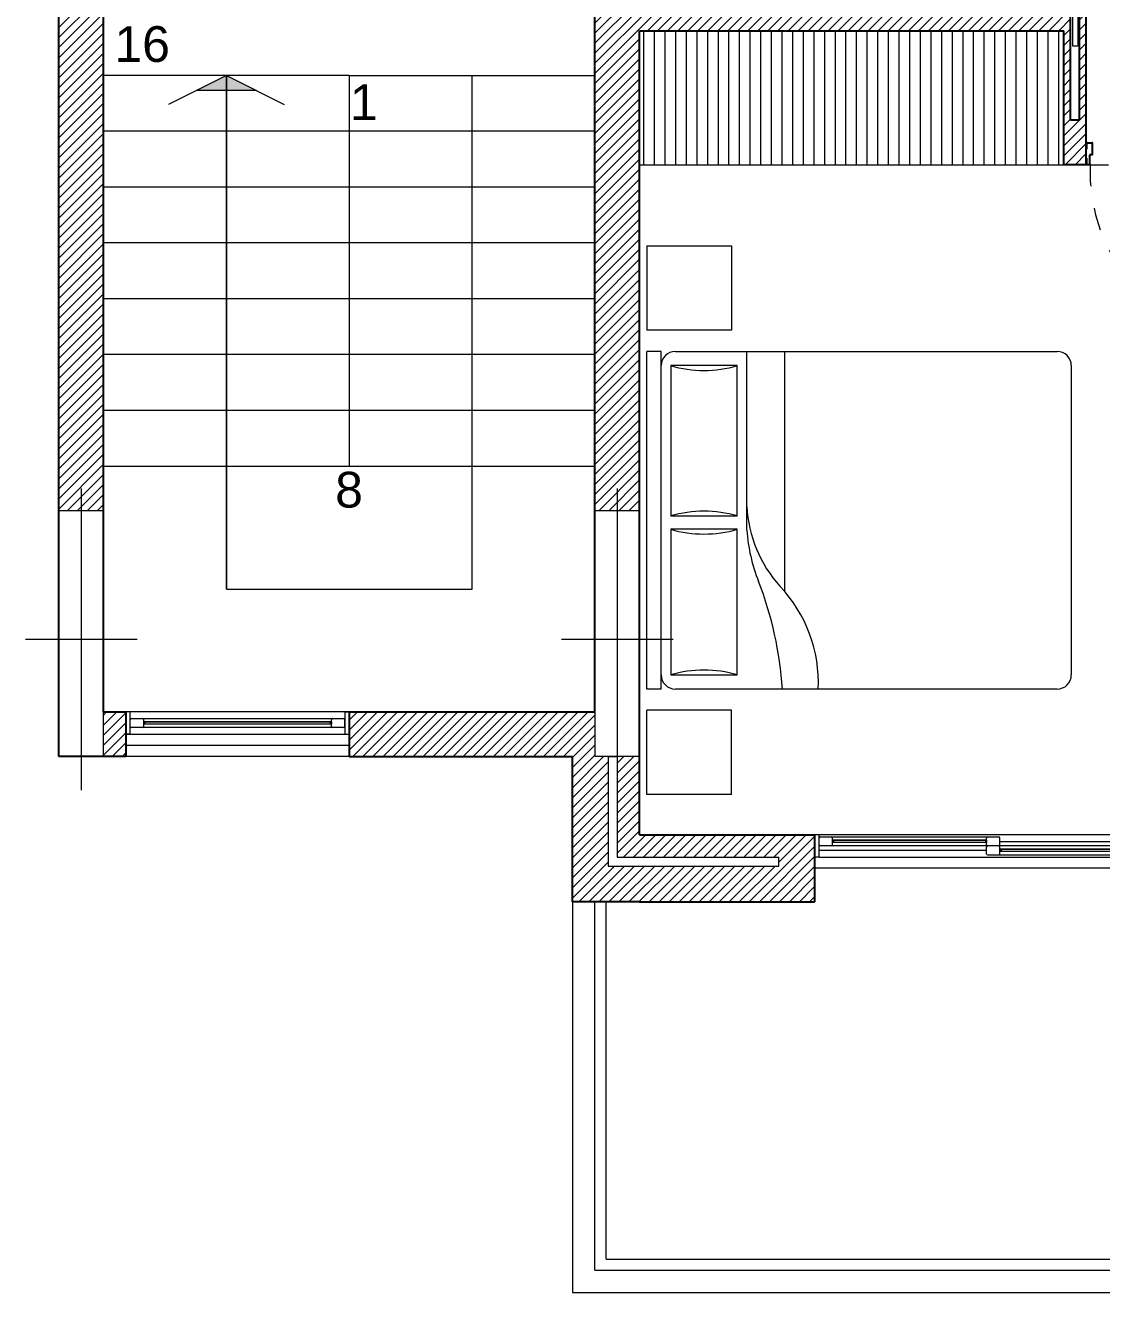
# Model space of a CAD drawing. Header units: millimetres. Extents: x 5985 to 6342, y 1020 to 1088.
# Drawn here: x 6194.04 to 6198.86, y 1068.68 to 1074.36 of the extents above; entities that cross this region are included whole.
import ezdxf

# ---------------------------------------------------------------- set-up
doc = ezdxf.new("R2010")
doc.units = ezdxf.units.MM
doc.linetypes.add('JIS_02_0.7', pattern=[1.35, 0.75, -0.6])
for name, color, linetype, lineweight in [('03_CIVIL EXIST A DECLARAR', 6, 'Continuous', 15), ('07_CIVIL VISTAS MEDIA', 251, 'Continuous', 5), ('08_CIVIL VISTAS FINO', 143, 'Continuous', 9), ('09_CIVIL PROYECCIONES', 230, 'Continuous', 5), ('12_HATCH', 254, 'Continuous', 9), ('12_TEXTOS', 150, 'Continuous', 40), ('COLUMNAS_EJES', 252, 'Continuous', 9), ('MISC MUEBLES', 143, 'Continuous', 9), ('MUROS', 131, 'Continuous', 9), ('PILAR_HORMIGON', 2, 'Continuous', 20)]:
    doc.layers.add(name, color=color, linetype=linetype, lineweight=lineweight)
doc.layers.add('Paredes', color=250, linetype='Continuous')
doc.styles.add('Swis721 BT', font='swiss.ttf')
pattern_1 = [(45, (-96.493777, -188.426323), (-0.0224506403, 0.0224506403), [])]
pattern_2 = [(45, (5258.260476, 1146.36072), (-0.0224506403, 0.0224506403), [])]

# ---------------------------------------------------------------- blocks, each defined once
blk = doc.blocks.new('Ejes de la columna')
at = {"layer": 'COLUMNAS_EJES'}
for p, q in [((0, -0.5), (0, 0.5)), ((-0.5, 0), (0.5, 0))]:
    blk.add_line(p, q, dxfattribs=at)
blk = doc.blocks.new('ventana 1.6')
at = {"layer": '07_CIVIL VISTAS MEDIA', "linetype": 'Continuous'}
for p, q in [((924.7824, -27.1404), (924.0924, -27.1404)), ((924.0924, -27.1404), (924.7824, -27.1404)), ((924.7824, -27.1504), (924.0924, -27.1504)), ((924.0974, -27.1404), (924.0974, -27.1504)), ((924.7774, -27.1404), (924.7774, -27.1504)), ((925.5324, -27.1804), (924.8424, -27.1804)), ((924.8424, -27.1804), (925.5324, -27.1804)), ((925.5324, -27.1904), (924.8424, -27.1904)), ((924.8474, -27.1804), (924.8474, -27.1904)), ((925.5274, -27.1804), (925.5274, -27.1904)), ((925.6124, -27.2654), (924.0124, -27.2654)), ((925.6124, -27.2654), (924.0124, -27.2654))]:
    blk.add_line(p, q, dxfattribs=at)
at = {"layer": '09_CIVIL PROYECCIONES', "linetype": 'Continuous'}
for p, q in [((925.6124, -27.1154), (924.0124, -27.1154)), ((925.6124, -27.1154), (924.0124, -27.1154)), ((924.0324, -27.1154), (924.0124, -27.1154)), ((924.0124, -27.2154), (924.0124, -27.1154)), ((924.0124, -27.2154), (924.0124, -27.1154)), ((925.5924, -27.1154), (924.0324, -27.1154)), ((924.0324, -27.2154), (924.0324, -27.1154)), ((925.5924, -27.1154), (925.6124, -27.1154)), ((925.5924, -27.1154), (925.5924, -27.2154)), ((925.6124, -27.2154), (925.6124, -27.1154)), ((925.6124, -27.1654), (925.6124, -27.1154)), ((924.0374, -27.1254), (924.0874, -27.1254)), ((924.0874, -27.1654), (924.0374, -27.1654)), ((924.0874, -27.1254), (924.7874, -27.1254)), ((924.7874, -27.1654), (924.0874, -27.1654)), ((924.0924, -27.1604), (924.0924, -27.1304)), ((924.0924, -27.1404), (924.0924, -27.1454)), ((924.0924, -27.1404), (924.0924, -27.1504)), ((924.7824, -27.1604), (924.7824, -27.1304)), ((924.7824, -27.1454), (924.7824, -27.1404)), ((924.7824, -27.1404), (924.7824, -27.1504)), ((924.7824, -27.2004), (924.7824, -27.1704)), ((924.7874, -27.1254), (924.8374, -27.1254)), ((924.8374, -27.1654), (924.7874, -27.1654)), ((924.8374, -27.1654), (924.7874, -27.1654)), ((925.5374, -27.1654), (924.8374, -27.1654)), ((924.8424, -27.1604), (924.8424, -27.1304)), ((924.8424, -27.1454), (925.5924, -27.1454)), ((924.8424, -27.2004), (924.8424, -27.1704)), ((925.5324, -27.2004), (925.5324, -27.1704)), ((925.5874, -27.1654), (925.5374, -27.1654)), ((925.6124, -27.1654), (925.6124, -27.2154)), ((924.0324, -27.2154), (924.0124, -27.2154)), ((924.7824, -27.1854), (924.0324, -27.1854)), ((924.0324, -27.2154), (925.5924, -27.2154)), ((924.7874, -27.2054), (924.8374, -27.2054)), ((924.8374, -27.2054), (925.5374, -27.2054)), ((924.8424, -27.1804), (924.8424, -27.1854)), ((924.8424, -27.1804), (924.8424, -27.1904)), ((925.5324, -27.1854), (925.5324, -27.1804)), ((925.5324, -27.1804), (925.5324, -27.1904)), ((925.5374, -27.2054), (925.5874, -27.2054)), ((925.5924, -27.2154), (925.6124, -27.2154))]:
    blk.add_line(p, q, dxfattribs=at)
for centre, start, end in [((924.0374, -27.1304), 90, 180), ((924.0374, -27.1604), 180, 270), ((924.0874, -27.1304), 0, 90), ((924.0874, -27.1604), 270, 0), ((924.7874, -27.1304), 90, 180), ((924.7874, -27.1604), 180, 270), ((924.7874, -27.1704), 90, 180), ((924.8374, -27.1304), 0, 90), ((924.8374, -27.1604), 270, 0), ((924.8374, -27.1704), 0, 90), ((925.5374, -27.1704), 90, 180), ((925.5874, -27.1704), 0, 90), ((924.7874, -27.2004), 180, 270), ((924.8374, -27.2004), 270, 0), ((925.5374, -27.2004), 180, 270), ((925.5874, -27.2004), 270, 0)]:
    blk.add_arc(centre, 0.005, start, end, dxfattribs=at)

msp = doc.modelspace()

# ---------------------------------------------------------------- hatches: boundary and pattern name
at = {"layer": '03_CIVIL EXIST A DECLARAR'}
h = msp.add_hatch(color=256, dxfattribs=at)
h.dxf.hatch_style = 1
h.paths.add_polyline_path([(6194.9417, 1074.1347), (6194.8065, 1074.0671), (6194.9417, 1074.0671)])
h.paths.add_polyline_path([(6194.9417, 1074.1347), (6194.9417, 1074.0671), (6195.0769, 1074.0671)])
at = {"layer": '07_CIVIL VISTAS MEDIA'}
h = msp.add_hatch(dxfattribs=at)
h.set_pattern_fill('ANSI31', color=18, scale=0.01)
h.set_pattern_definition(pattern_1)
h.paths.add_polyline_path([(6218.3917, 1077.3347), (6218.1917, 1077.3347), (6218.1917, 1075.288), (6218.2093, 1075.288), (6218.2093, 1075.2021), (6218.1917, 1075.2021), (6218.1917, 1075.0599), (6218.3917, 1075.0599)])
h.paths.add_polyline_path([(6217.9917, 1077.5347), (6216.0917, 1077.5349), (6216.0917, 1077.3349), (6217.9917, 1077.3347)])
h.paths.add_polyline_path([(6215.6917, 1077.5347), (6209.6917, 1077.5348), (6209.6917, 1077.3348), (6215.6917, 1077.3347)])
h.paths.add_polyline_path([(6209.2917, 1077.5348), (6203.2917, 1077.5348), (6203.2917, 1077.3348), (6209.2917, 1077.3348)])
h.paths.add_polyline_path([(6202.8917, 1077.5348), (6196.8917, 1077.5349), (6196.8917, 1077.3349), (6202.8917, 1077.3348)])
h.paths.add_polyline_path([(6196.4917, 1077.5348), (6194.5917, 1077.5348), (6194.5917, 1077.3348), (6196.4917, 1077.3348)])
h.paths.add_polyline_path([(6194.3917, 1077.3348), (6194.1917, 1077.3348), (6194.1917, 1075.0599), (6194.3917, 1075.0599), (6194.3917, 1075.2023), (6194.374, 1075.2023), (6194.374, 1075.2882), (6194.3917, 1075.2882)])
h.paths.add_polyline_path([(6194.3917, 1074.4599), (6194.1917, 1074.4599), (6194.1917, 1072.185), (6194.3917, 1072.185)])
h = msp.add_hatch(dxfattribs=at)
h.set_pattern_fill('ANSI31', color=18, scale=0.01)
h.set_pattern_definition(pattern_1)
h.paths.add_polyline_path([(6194.4917, 1071.2847), (6194.3917, 1071.2847), (6194.3917, 1071.0847), (6194.4917, 1071.0847)])
h.paths.add_polyline_path([(6210.8755, 1076.0347), (6210.8755, 1076.2347), (6208.0921, 1076.2347), (6208.0921, 1076.0347), (6209.3917, 1076.0347), (6209.3917, 1075.0599), (6209.5917, 1075.0599), (6209.5917, 1076.0347)])
h.paths.add_polyline_path([(6212.8917, 1076.0347), (6212.8917, 1075.2347), (6212.9917, 1075.2347), (6212.9917, 1076.2347), (6211.8755, 1076.2347), (6211.8755, 1076.0347)])
h = msp.add_hatch(dxfattribs=at)
h.set_pattern_fill('ANSI31', color=18, scale=0.01)
h.set_pattern_definition(pattern_2)
h.paths.add_polyline_path([(6207.0921, 1076.2347), (6205.9917, 1076.2347), (6205.9917, 1075.2347), (6206.0917, 1075.2347), (6206.0917, 1076.0347), (6207.0921, 1076.0347)])
h.paths.add_polyline_path([(6209.5917, 1074.4599), (6209.3917, 1074.4599), (6209.3917, 1072.185), (6209.5917, 1072.185)])
h.paths.add_polyline_path([(6213.4102, 1070.7347), (6212.9917, 1070.7347), (6212.9917, 1072.9774), (6212.9808, 1072.9774, -0.414214), (6212.976, 1072.9822), (6212.976, 1073.0538), (6212.9855, 1073.0538), (6212.9855, 1072.987), (6212.9917, 1072.987), (6212.9917, 1073.8347), (6212.8917, 1073.8347), (6212.8917, 1070.7347), (6211.8432, 1070.7347), (6211.8432, 1070.4347), (6213.4102, 1070.4347)])
h.paths.add_polyline_path([(6212.0032, 1070.5947), (6212.0032, 1070.6347), (6213.2502, 1070.6347), (6213.2502, 1070.5947)], flags=16)
h.paths.add_polyline_path([(6210.2432, 1070.7347), (6209.5917, 1070.7347), (6209.5917, 1071.085), (6209.3917, 1071.085), (6209.3917, 1070.7347), (6208.6762, 1070.7347), (6208.6762, 1070.4347), (6210.2432, 1070.4347)])
h.paths.add_polyline_path([(6210.0832, 1070.6347), (6210.0832, 1070.5947), (6208.8162, 1070.5947), (6208.8162, 1070.6347)], flags=16)
h.paths.add_polyline_path([(6205.1917, 1076.2347), (6204.9917, 1076.2347), (6204.9917, 1076.0347), (6205.0917, 1076.0347), (6205.0917, 1075.2347), (6205.1917, 1075.2347)])
h.paths.add_polyline_path([(6205.174, 1075.4187), (6205.1848, 1075.4187), (6205.1848, 1075.3381, -1), (6205.174, 1075.3381)], flags=16)
h.paths.add_polyline_path([(6203.9917, 1076.2347), (6201.6921, 1076.2347), (6201.6921, 1076.0347), (6202.9917, 1076.0347), (6202.9917, 1075.0599), (6203.1917, 1075.0599), (6203.1917, 1076.0347), (6203.9917, 1076.0347)])
h.paths.add_polyline_path([(6200.6921, 1076.2347), (6199.5917, 1076.2347), (6199.5917, 1075.2347), (6199.6917, 1075.2347), (6199.6917, 1076.0347), (6200.6921, 1076.0347)])
h.paths.add_polyline_path([(6198.7917, 1076.2347), (6198.5917, 1076.2347), (6198.5917, 1076.0347), (6198.6917, 1076.0347), (6198.6917, 1075.2347), (6198.7917, 1075.2347), (6198.7917, 1075.3328), (6198.7794, 1075.3328, -0.414214), (6198.774, 1075.3381), (6198.774, 1075.4187), (6198.7848, 1075.4187), (6198.7848, 1075.3435), (6198.7917, 1075.3435)])
h.paths.add_polyline_path([(6200.7422, 1070.7347), (6199.6917, 1070.7347), (6199.6917, 1073.8347), (6199.5917, 1073.8347), (6199.5917, 1072.987), (6199.5978, 1072.987), (6199.5978, 1073.0538), (6199.6074, 1073.0538), (6199.6074, 1072.9822, -0.414214), (6199.6026, 1072.9774), (6199.5917, 1072.9774), (6199.5917, 1070.7347), (6199.1752, 1070.7347), (6199.1752, 1070.4347), (6200.7422, 1070.4347)])
h.paths.add_polyline_path([(6200.5822, 1070.6347), (6200.5822, 1070.5947), (6199.3352, 1070.5947), (6199.3352, 1070.6347)], flags=16)
h = msp.add_hatch(dxfattribs=at)
h.set_pattern_fill('ANSI31', color=18, scale=0.01)
h.set_pattern_definition(pattern_2)
h.paths.add_polyline_path([(6196.5917, 1071.2847), (6195.4917, 1071.2847), (6195.4917, 1071.2347), (6195.4917, 1071.1847), (6195.4917, 1071.0847), (6196.4917, 1071.0847), (6196.4917, 1070.4347), (6196.7917, 1070.4347), (6197.5752, 1070.4347), (6197.5752, 1070.7347), (6196.7917, 1070.7347), (6196.7917, 1071.0861), (6196.6917, 1071.0861), (6196.6917, 1070.6347), (6197.4152, 1070.6347), (6197.4152, 1070.5947), (6196.6517, 1070.5947), (6196.6517, 1071.0861), (6196.5917, 1071.0861)])
h.paths.add_polyline_path([(6203.9092, 1070.7347), (6203.1917, 1070.7347), (6203.1917, 1071.085), (6202.9917, 1071.085), (6202.9917, 1070.7347), (6202.3422, 1070.7347), (6202.3422, 1070.4347), (6203.9092, 1070.4347)])
h.paths.add_polyline_path([(6202.5022, 1070.5947), (6202.5022, 1070.6347), (6203.7492, 1070.6347), (6203.7492, 1070.5947)], flags=16)
h.paths.add_polyline_path([(6203.1917, 1074.4599), (6202.9917, 1074.4599), (6202.9917, 1072.185), (6203.1917, 1072.185)])
h.paths.add_polyline_path([(6196.9937, 1074.4347), (6196.9937, 1074.8347), (6197.4917, 1074.8347), (6197.4917, 1074.4347), (6196.9952, 1074.4347)], flags=17)
h.paths.add_polyline_path([(6196.7917, 1074.4347), (6196.7917, 1074.4599), (6196.5917, 1074.4599), (6196.5917, 1072.185), (6196.7917, 1072.185), (6196.7917, 1074.3347), (6198.6917, 1074.3347), (6198.6917, 1073.7347), (6198.7917, 1073.7347), (6198.7917, 1073.7646), (6198.7917, 1074.5347), (6198.7617, 1074.5347), (6198.7617, 1073.9347), (6198.7217, 1073.9347), (6198.7217, 1074.5347), (6198.6917, 1074.5347), (6198.6917, 1074.4347), (6197.5917, 1074.4347), (6197.5917, 1074.9347), (6196.7917, 1074.9347), (6196.7917, 1074.8347), (6196.9937, 1074.8347), (6196.9937, 1074.4347)])
at = {"layer": '12_HATCH'}
h = msp.add_hatch(dxfattribs=at)
h.set_pattern_fill('ANSI31', color=256, scale=0.015, angle=45)
h.set_pattern_definition([(90, (5257.979322, 1146.36072), (-0.047625, 0), [])])
h.paths.add_polyline_path([(6196.7917, 1073.7347), (6198.6917, 1073.7347), (6198.6917, 1074.3347), (6196.7917, 1074.3347)])

# ---------------------------------------------------------------- linework, layer by layer
at = {"layer": '03_CIVIL EXIST A DECLARAR'}
for p, q in [((6194.9417, 1074.1347), (6194.6821, 1074.0049)), ((6194.9417, 1074.1347), (6194.9417, 1071.8347)), ((6194.9417, 1074.1347), (6195.2012, 1074.0049)), ((6194.9417, 1071.8347), (6194.9417, 1074.1347)), ((6196.0417, 1071.8347), (6196.0417, 1074.1347)), ((6195.0769, 1074.0671), (6194.8065, 1074.0671)), ((6194.9417, 1071.8347), (6196.0417, 1071.8347)), ((6194.3317, 1071.0847), (6194.2917, 1071.0847)), ((6196.6517, 1071.0847), (6196.6917, 1071.0847)), ((6196.6517, 1071.0847), (6196.6517, 1070.5947)), ((6196.6917, 1071.0847), (6196.6917, 1070.6347)), ((6196.6917, 1070.6347), (6197.4152, 1070.6347)), ((6197.4152, 1070.5947), (6197.4152, 1070.6347)), ((6196.6517, 1070.5947), (6197.4152, 1070.5947))]:
    msp.add_line(p, q, dxfattribs=at)
at = {"layer": '07_CIVIL VISTAS MEDIA'}
for p, q in [((6195.4917, 1074.1347), (6194.3917, 1074.1347)), ((6195.4917, 1074.1347), (6196.5917, 1074.1347)), ((6195.4917, 1074.1347), (6195.4917, 1072.3847)), ((6195.4917, 1073.8847), (6194.3917, 1073.8847)), ((6195.4917, 1073.6347), (6194.3917, 1073.6347)), ((6195.4917, 1073.3847), (6194.3917, 1073.3847)), ((6195.4917, 1073.1347), (6194.3917, 1073.1347)), ((6195.4917, 1072.8847), (6194.3917, 1072.8847)), ((6195.4917, 1072.6347), (6194.3917, 1072.6347)), ((6194.3917, 1072.3847), (6196.5917, 1072.3847)), ((6195.4917, 1071.0847), (6194.4917, 1071.0847)), ((6196.4917, 1070.4347), (6196.4918, 1068.6847)), ((6196.4918, 1068.6847), (6216.0916, 1068.6847))]:
    msp.add_line(p, q, dxfattribs=at)
at = {"layer": '08_CIVIL VISTAS FINO'}
for p, q in [((6196.5917, 1073.8847), (6195.4917, 1073.8847)), ((6196.5917, 1073.6347), (6195.4917, 1073.6347)), ((6196.5917, 1073.3847), (6195.4917, 1073.3847)), ((6196.5917, 1073.1347), (6195.4917, 1073.1347)), ((6196.5917, 1072.8847), (6195.4917, 1072.8847)), ((6196.5917, 1072.6347), (6195.4917, 1072.6347)), ((6196.5918, 1068.7847), (6196.5918, 1070.4347)), ((6196.6418, 1068.8347), (6196.6418, 1070.4347)), ((6196.6418, 1068.8347), (6215.9416, 1068.8347)), ((6196.5918, 1068.7847), (6215.9916, 1068.7847))]:
    msp.add_line(p, q, dxfattribs=at)
at = {"layer": '09_CIVIL PROYECCIONES', "linetype": 'JIS_02_0.7', "ltscale": 0.1}
msp.add_line((6198.7917, 1073.7347), (6199.5917, 1073.7347), dxfattribs=at)
msp.add_arc((6199.575, 1073.7013), 0.7664, 177.2063, 266.6732, dxfattribs=at)
at = {"layer": 'MISC MUEBLES'}
for p, q in [((6198.7957, 1073.8347), (6198.8173, 1073.8347)), ((6198.7917, 1073.8307), (6198.7917, 1073.8037)), ((6198.7917, 1073.8037), (6198.7947, 1073.8037)), ((6198.7947, 1073.8307), (6198.7947, 1073.8037)), ((6198.7957, 1073.8317), (6198.8171, 1073.8317)), ((6198.8115, 1073.7821), (6198.8181, 1073.7821)), ((6198.8115, 1073.7791), (6198.8192, 1073.7791)), ((6198.8181, 1073.7821), (6198.8181, 1073.8309)), ((6198.8212, 1073.7814), (6198.8212, 1073.8313)), ((6196.7917, 1073.7347), (6198.6917, 1073.7347)), ((6198.7917, 1073.7646), (6198.7917, 1073.7387)), ((6198.7917, 1073.7646), (6198.7947, 1073.7646)), ((6198.7947, 1073.7646), (6198.7947, 1073.7387)), ((6198.7957, 1073.7377), (6198.8056, 1073.7377)), ((6198.7957, 1073.7347), (6198.8056, 1073.7347)), ((6198.8066, 1073.7387), (6198.8066, 1073.7771)), ((6198.8095, 1073.7387), (6198.8095, 1073.7771)), ((6196.8246, 1073.3713), (6197.2026, 1073.3713)), ((6196.8246, 1073.3713), (6196.8246, 1072.9933)), ((6197.2026, 1073.3713), (6197.2026, 1072.9933)), ((6197.2026, 1072.9933), (6196.8246, 1072.9933)), ((6196.8884, 1072.8988), (6196.8246, 1072.8988)), ((6196.8246, 1071.3868), (6196.8246, 1072.8988)), ((6196.8884, 1071.3868), (6196.8884, 1072.8988)), ((6196.9523, 1072.8988), (6198.6608, 1072.8988)), ((6197.2714, 1072.0983), (6197.2714, 1072.8988)), ((6197.4416, 1071.8259), (6197.4416, 1072.8988)), ((6196.931, 1072.835), (6196.931, 1072.1622)), ((6197.2288, 1072.835), (6196.931, 1072.835)), ((6197.2288, 1072.1622), (6197.2288, 1072.835)), ((6198.7246, 1072.835), (6198.7246, 1071.4506)), ((6196.931, 1072.1622), (6197.2288, 1072.1622)), ((6196.931, 1072.1025), (6196.931, 1071.4506)), ((6197.2288, 1072.1025), (6196.931, 1072.1025)), ((6197.2288, 1071.4506), (6197.2288, 1072.1025)), ((6196.931, 1071.4506), (6197.2288, 1071.4506)), ((6196.8884, 1071.3868), (6196.8246, 1071.3868)), ((6198.6608, 1071.3868), (6196.9523, 1071.3868)), ((6195.4917, 1071.2847), (6194.4917, 1071.2847)), ((6195.4917, 1071.2847), (6194.4917, 1071.2847)), ((6194.5117, 1071.2847), (6194.4917, 1071.2847)), ((6194.4917, 1071.1847), (6194.4917, 1071.2847)), ((6194.4917, 1071.1847), (6194.4917, 1071.2847)), ((6194.5117, 1071.1847), (6194.5117, 1071.2847)), ((6195.4717, 1071.2847), (6195.4917, 1071.2847)), ((6195.4717, 1071.2847), (6195.4717, 1071.1847)), ((6195.4917, 1071.1847), (6195.4917, 1071.2847)), ((6195.4917, 1071.2347), (6195.4917, 1071.2847)), ((6197.2026, 1071.2923), (6196.8246, 1071.2923)), ((6196.8246, 1070.9143), (6196.8246, 1071.2923)), ((6197.2026, 1070.9143), (6197.2026, 1071.2923)), ((6194.5167, 1071.2547), (6194.5667, 1071.2547)), ((6194.5667, 1071.2547), (6195.4167, 1071.2547)), ((6194.5717, 1071.2197), (6194.5717, 1071.2497)), ((6195.4117, 1071.2397), (6194.5717, 1071.2397)), ((6194.5717, 1071.2397), (6194.5717, 1071.2347)), ((6194.5717, 1071.2397), (6195.4117, 1071.2397)), ((6194.5717, 1071.2397), (6194.5717, 1071.2297)), ((6195.4117, 1071.2297), (6194.5717, 1071.2297)), ((6194.5767, 1071.2397), (6194.5767, 1071.2297)), ((6195.4067, 1071.2397), (6195.4067, 1071.2297)), ((6195.4117, 1071.2197), (6195.4117, 1071.2497)), ((6195.4117, 1071.2347), (6195.4117, 1071.2397)), ((6195.4117, 1071.2397), (6195.4117, 1071.2297)), ((6195.4167, 1071.2547), (6195.4667, 1071.2547)), ((6195.4717, 1071.2197), (6195.4717, 1071.2497)), ((6195.4917, 1071.2347), (6195.4917, 1071.1847)), ((6194.4917, 1071.1847), (6195.4717, 1071.1847)), ((6194.5117, 1071.1847), (6194.4917, 1071.1847)), ((6194.5667, 1071.2147), (6194.5167, 1071.2147)), ((6195.4167, 1071.2147), (6194.5667, 1071.2147)), ((6195.4667, 1071.2147), (6195.4167, 1071.2147)), ((6195.4717, 1071.1847), (6195.4917, 1071.1847)), ((6195.4917, 1071.1347), (6194.4917, 1071.1347)), ((6195.4917, 1071.1347), (6194.4917, 1071.1347)), ((6197.2026, 1070.9143), (6196.8246, 1070.9143))]:
    msp.add_line(p, q, dxfattribs=at)
msp.add_lwpolyline([(6198.7544, 1074.2652), (6198.7308, 1074.2652), (6198.7308, 1074.962), (6198.7544, 1074.962)], close=True, dxfattribs=at)
for centre, radius, start, end in [((6198.7957, 1073.8307), 0.00398, 90, 180), ((6198.8173, 1073.8307), 0.00398, 8.602, 90), ((6198.7957, 1073.8307), 0.000996, 90, 180), ((6198.8115, 1073.7771), 0.00498, 90, 180), ((6198.8115, 1073.7771), 0.00199, 90, 180), ((6198.8171, 1073.8307), 0.000996, 8.602, 90), ((6198.8192, 1073.7811), 0.00199, 270, 8.602), ((6198.7957, 1073.7387), 0.00398, 180, 270), ((6198.7957, 1073.7387), 0.000996, 180, 270), ((6198.8056, 1073.7387), 0.00398, 270, 0), ((6198.8056, 1073.7387), 0.000996, 270, 0), ((6196.9523, 1072.835), 0.0638, 90, 180), ((6198.6608, 1072.835), 0.0638, 0, 90), ((6197.0799, 1073.3456), 0.5319, 253.7398, 286.2602), ((6197.852, 1072.2368), 0.5815, 183.1663, 222.0658), ((6197.0799, 1071.6515), 0.5319, 73.7398, 106.2602), ((6197.0799, 1072.6131), 0.5319, 253.7398, 286.2602), ((6198.0457, 1072.1564), 0.7765, 184.2918, 201.7676), ((6195.8097, 1071.2813), 1.6247, 3.7219, 21.1853), ((6196.9626, 1071.4147), 0.6297, 357.4601, 43.3806), ((6197.0799, 1070.94), 0.5319, 73.7398, 106.2602), ((6196.9523, 1071.4506), 0.0638, 180, 270), ((6198.6608, 1071.4506), 0.0638, 270, 0), ((6194.5167, 1071.2497), 0.005, 90, 180), ((6194.5667, 1071.2497), 0.005, 0, 90), ((6195.4167, 1071.2497), 0.005, 90, 180), ((6195.4667, 1071.2497), 0.005, 0, 90), ((6194.5167, 1071.2197), 0.005, 180, 270), ((6194.5667, 1071.2197), 0.005, 270, 0), ((6195.4167, 1071.2197), 0.005, 180, 270), ((6195.4667, 1071.2197), 0.005, 270, 0)]:
    msp.add_arc(centre, radius, start, end, dxfattribs=at)
at = {"layer": 'Paredes', "color": 18}
for p, q in [((6194.1917, 1071.0847), (6194.1917, 1077.5348)), ((6194.3917, 1071.2847), (6194.3917, 1076.2347)), ((6196.5917, 1071.2847), (6196.5917, 1075.2347)), ((6198.7217, 1073.9347), (6198.7217, 1074.5347)), ((6198.7617, 1073.9347), (6198.7617, 1074.5347)), ((6198.7917, 1073.7347), (6198.7917, 1074.5347)), ((6196.7917, 1074.3347), (6198.6917, 1074.3347)), ((6196.7917, 1070.7347), (6196.7917, 1074.3347)), ((6198.6917, 1073.7347), (6198.6917, 1074.3347)), ((6198.7617, 1073.9347), (6198.7217, 1073.9347)), ((6198.7917, 1073.7347), (6198.6917, 1073.7347)), ((6194.3917, 1071.2847), (6194.4917, 1071.2847)), ((6194.4917, 1071.2847), (6194.4917, 1071.0847)), ((6195.4917, 1071.2847), (6196.5917, 1071.2847)), ((6195.4917, 1071.2847), (6195.4917, 1071.0847)), ((6194.4917, 1071.0847), (6194.1917, 1071.0847)), ((6195.4917, 1071.0847), (6196.4917, 1071.0847)), ((6196.4917, 1070.4347), (6196.4917, 1071.0847)), ((6196.7917, 1070.7347), (6197.5752, 1070.7347)), ((6197.5752, 1070.7347), (6197.5752, 1070.4347)), ((6196.7917, 1070.4347), (6196.4917, 1070.4347)), ((6196.7917, 1070.4347), (6196.7917, 1070.4347)), ((6196.7917, 1070.4347), (6197.5752, 1070.4347))]:
    msp.add_line(p, q, dxfattribs=at)
at = {"layer": 'PILAR_HORMIGON'}
for points in [[(6194.3917, 1072.185), (6194.1917, 1072.185), (6194.1917, 1071.085), (6194.3917, 1071.085), (6194.3917, 1072.185)], [(6196.7917, 1072.185), (6196.5917, 1072.185), (6196.5917, 1071.0861), (6196.7917, 1071.0861), (6196.7917, 1072.185)]]:
    msp.add_lwpolyline(points, close=True, dxfattribs=at)

# ---------------------------------------------------------------- block references
at = {"layer": 'COLUMNAS_EJES', "xscale": -0.5, "yscale": 1.35, "rotation": 180}
for p in [(6194.2917, 1071.61), (6196.6917, 1071.61)]:
    msp.add_blockref('Ejes de la columna', p, dxfattribs=at)
at = {"layer": 'MUROS', "color": 18}
msp.add_blockref('ventana 1.6', (5273.5628, 1097.8502), dxfattribs=at)

# ---------------------------------------------------------------- texts
at = {"layer": '12_TEXTOS', "char_height": 0.16, "attachment_point": 3, "style": 'Swis721 BT'}
for s, insert in [('16', (6194.689, 1074.3549)), ('1', (6195.6196, 1074.0942)), ('8', (6195.5531, 1072.3598))]:
    msp.add_mtext_dynamic_manual_height_columns(s, width=4.74294, gutter_width=10, heights=[0], dxfattribs=dict(at, insert=insert))

doc.saveas('drawing.dxf')
